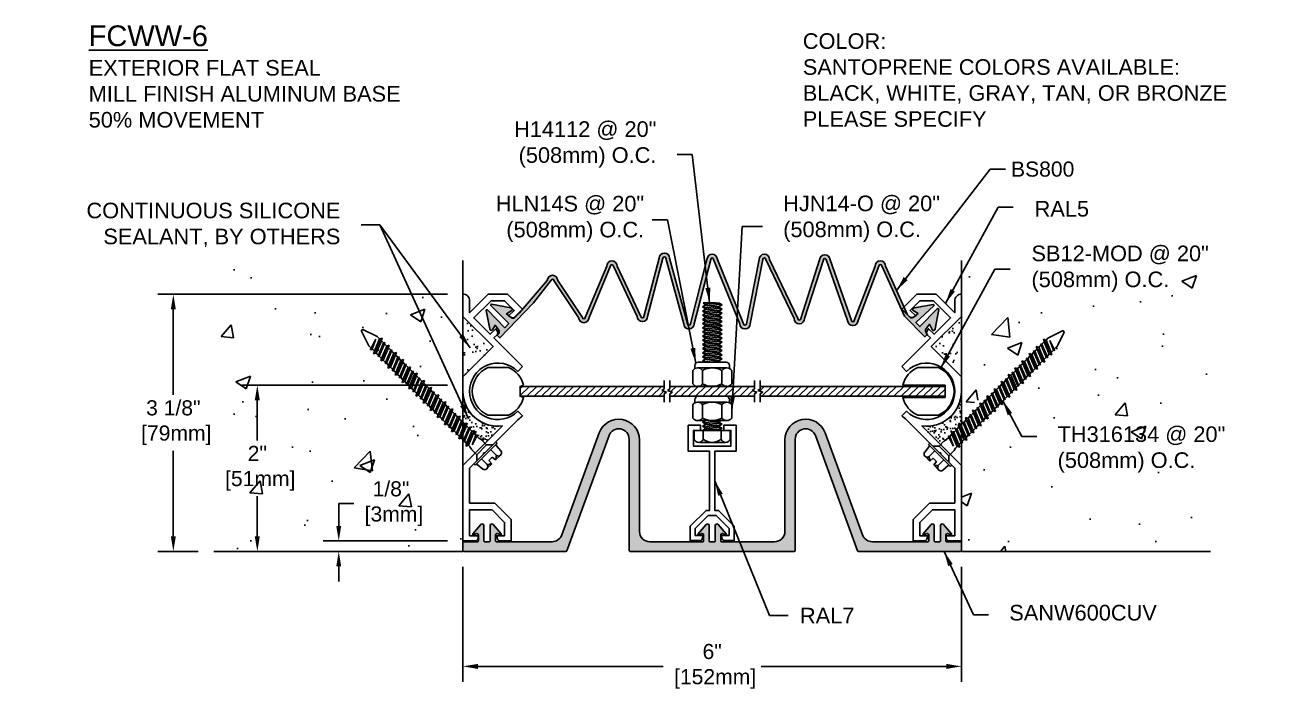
# Model space of a CAD drawing. Header units: inches. Extents: x -2 to 13.1, y 3.1 to 11.1.
import ezdxf

# ---------------------------------------------------------------- set-up
doc = ezdxf.new("R2010")
doc.units = ezdxf.units.IN
doc.header["$MEASUREMENT"] = 0
for name, color, linetype in [('Anchors', 4, 'Continuous'), ('Conditions', 1, 'Continuous'), ('Dimensions', 3, 'Continuous'), ('Fillers', 2, 'Continuous'), ('Metals', 7, 'Continuous'), ('Text', 2, 'Continuous')]:
    doc.layers.add(name, color=color, linetype=linetype)
doc.styles.add('Arial', font='arial.ttf')
doc.dimstyles.new('Arial', dxfattribs={"dimscale": 0.75, "dimtxt": 0.2425, "dimasz": 0.2425, "dimexe": 0.25, "dimexo": 0.25, "dimgap": 0.09, "dimtad": 0, "dimtih": 1, "dimtoh": 1, "dimdec": 4, "dimzin": 0, "dimdsep": 46, "dimlunit": 4, "dimtxsty": 'Arial', "dimcen": 0.09, "dimadec": 0, "dimazin": 0, "dimtfac": 1, "dimtdec": 4, "dimtofl": 0, "dimtmove": 0, "dimatfit": 3, "dimfxl": 0, "dimfrac": 2, "dimtolj": 1, "dimtzin": 0, "dimarcsym": 0})

# ---------------------------------------------------------------- blocks, each defined once
blk = doc.blocks.new('*D3')
at = {"layer": 'Defpoints', "color": 0}
for p in [(3.317, 6.782), (0.842, 4.782), (3.317, 4.782)]:
    blk.add_point(p, dxfattribs=at)
at = {"layer": 'Dimensions', "color": 0, "lineweight": -2}
for p, q in [((3.13, 6.782), (0.654, 6.782)), ((0.842, 6.6), (0.842, 6.118)), ((0.842, 4.964), (0.842, 5.446)), ((3.13, 4.782), (0.654, 4.782))]:
    blk.add_line(p, q, dxfattribs=at)
at = {"layer": 'Dimensions', "color": 0}
for points in [[(0.811, 6.6), (0.872, 6.6), (0.842, 6.782)], [(0.811, 4.964), (0.872, 4.964), (0.842, 4.782)]]:
    blk.add_solid(points, dxfattribs=at)
at = {"layer": 'Dimensions', "color": 0, "insert": (0.842, 5.782), "char_height": 0.1819, "attachment_point": 5, "style": 'Arial'}
blk.add_mtext('\\A1;2"\\P [51mm]', dxfattribs=at)
blk = doc.blocks.new('Th316134')
for p, q in [((-0.157, 1.75), (-0.157, 1.769)), ((-0.157, 1.769), (0.157, 1.769)), ((-0.135, 1.779), (-0.129, 1.85)), ((-0.097, 1.877), (-0.027, 1.877)), ((-0.065, 1.769), (-0.065, 1.85)), ((-0.023, 1.833), (-0.027, 1.877)), ((-0.023, 1.833), (0.023, 1.833)), ((0.023, 1.833), (0.027, 1.877)), ((0.027, 1.877), (0.097, 1.877)), ((0.064, 1.769), (0.064, 1.85)), ((0.135, 1.779), (0.129, 1.85)), ((0.157, 1.769), (0.157, 1.75)), ((-0.157, 1.75), (0.157, 1.75)), ((-0.115, 1.75), (-0.07, 1.705)), ((-0.07, 1.705), (-0.07, 1.638)), ((-0.07, 1.705), (0.07, 1.705)), ((0.115, 1.75), (0.07, 1.705)), ((0.07, 1.705), (0.07, 1.638)), ((-0.086, 1.516), (0.086, 1.566)), ((-0.086, 1.516), (-0.062, 1.529)), ((-0.086, 1.516), (-0.062, 1.503)), ((-0.074, 1.566), (0.032, 1.603)), ((-0.074, 1.566), (-0.062, 1.573)), ((-0.074, 1.566), (-0.062, 1.56)), ((-0.074, 1.465), (0.074, 1.516)), ((-0.069, 1.628), (-0.063, 1.602)), ((-0.062, 1.573), (0.032, 1.603)), ((0.032, 1.603), (-0.062, 1.56)), ((-0.062, 1.593), (-0.062, 1.573)), ((0.062, 1.579), (-0.062, 1.529)), ((-0.062, 1.56), (-0.062, 1.529)), ((0.062, 1.553), (-0.062, 1.503)), ((-0.062, 1.471), (0.062, 1.522)), ((0.062, 1.593), (0.062, 1.579)), ((0.086, 1.566), (0.062, 1.579)), ((0.086, 1.566), (0.062, 1.553)), ((0.062, 1.553), (0.062, 1.522)), ((0.074, 1.516), (0.062, 1.522)), ((0.074, 1.516), (0.062, 1.509)), ((0.069, 1.628), (0.063, 1.602)), ((-0.086, 1.414), (0.086, 1.465)), ((-0.086, 1.414), (-0.062, 1.427)), ((-0.086, 1.414), (-0.062, 1.401)), ((-0.074, 1.465), (-0.062, 1.471)), ((-0.074, 1.465), (-0.062, 1.459)), ((-0.074, 1.363), (0.074, 1.414)), ((0.062, 1.509), (-0.062, 1.459)), ((-0.062, 1.503), (-0.062, 1.471)), ((0.062, 1.478), (-0.062, 1.427)), ((-0.062, 1.459), (-0.062, 1.427)), ((0.062, 1.452), (-0.062, 1.401)), ((-0.062, 1.369), (0.062, 1.42)), ((0.062, 1.408), (-0.062, 1.357)), ((-0.062, 1.401), (-0.062, 1.369)), ((0.062, 1.509), (0.062, 1.478)), ((0.086, 1.465), (0.062, 1.478)), ((0.086, 1.465), (0.062, 1.452)), ((0.062, 1.452), (0.062, 1.42)), ((0.074, 1.414), (0.062, 1.42)), ((0.074, 1.414), (0.062, 1.408)), ((0.062, 1.408), (0.062, 1.376)), ((-0.086, 1.313), (0.086, 1.363)), ((-0.086, 1.313), (-0.062, 1.325)), ((-0.086, 1.313), (-0.062, 1.3)), ((-0.074, 1.363), (-0.062, 1.369)), ((-0.074, 1.363), (-0.062, 1.357)), ((-0.074, 1.262), (0.074, 1.313)), ((-0.074, 1.262), (-0.062, 1.268)), ((0.062, 1.376), (-0.062, 1.325)), ((-0.062, 1.357), (-0.062, 1.325)), ((0.062, 1.35), (-0.062, 1.3)), ((-0.062, 1.268), (0.062, 1.319)), ((0.062, 1.306), (-0.062, 1.256)), ((-0.062, 1.3), (-0.062, 1.268)), ((0.062, 1.275), (-0.062, 1.224)), ((0.086, 1.363), (0.062, 1.376)), ((0.086, 1.363), (0.062, 1.35)), ((0.062, 1.35), (0.062, 1.319)), ((0.074, 1.313), (0.062, 1.319)), ((0.074, 1.313), (0.062, 1.306)), ((0.062, 1.306), (0.062, 1.275)), ((0.086, 1.262), (0.062, 1.275)), ((-0.086, 1.211), (0.086, 1.262)), ((-0.086, 1.211), (-0.062, 1.224)), ((-0.086, 1.211), (-0.062, 1.198)), ((-0.086, 1.109), (0.086, 1.16)), ((-0.074, 1.262), (-0.062, 1.256)), ((-0.074, 1.16), (0.074, 1.211)), ((-0.074, 1.16), (-0.062, 1.166)), ((-0.074, 1.16), (-0.062, 1.154)), ((-0.062, 1.256), (-0.062, 1.224)), ((0.062, 1.249), (-0.062, 1.198)), ((-0.062, 1.166), (0.062, 1.217)), ((0.062, 1.205), (-0.062, 1.154)), ((-0.062, 1.198), (-0.062, 1.166)), ((0.062, 1.173), (-0.062, 1.122)), ((-0.062, 1.154), (-0.062, 1.122)), ((0.062, 1.147), (-0.062, 1.096)), ((0.086, 1.262), (0.062, 1.249)), ((0.062, 1.249), (0.062, 1.217)), ((0.074, 1.211), (0.062, 1.217)), ((0.074, 1.211), (0.062, 1.205)), ((0.062, 1.205), (0.062, 1.173)), ((0.086, 1.16), (0.062, 1.173)), ((0.086, 1.16), (0.062, 1.147)), ((0.062, 1.147), (0.062, 1.116)), ((-0.086, 1.109), (-0.062, 1.122)), ((-0.086, 1.109), (-0.062, 1.096)), ((-0.086, 1.008), (0.086, 1.059)), ((-0.086, 1.008), (-0.062, 1.021)), ((-0.074, 1.059), (0.074, 1.109)), ((-0.074, 1.059), (-0.062, 1.065)), ((-0.074, 1.059), (-0.062, 1.052)), ((-0.062, 1.065), (0.062, 1.116)), ((0.062, 1.103), (-0.062, 1.052)), ((-0.062, 1.096), (-0.062, 1.065)), ((0.062, 1.072), (-0.062, 1.021)), ((-0.062, 1.052), (-0.062, 1.021)), ((0.062, 1.046), (-0.062, 0.995)), ((-0.062, 0.963), (0.062, 1.014)), ((0.074, 1.109), (0.062, 1.116)), ((0.074, 1.109), (0.062, 1.103)), ((0.062, 1.103), (0.062, 1.072)), ((0.086, 1.059), (0.062, 1.072)), ((0.086, 1.059), (0.062, 1.046)), ((0.062, 1.046), (0.062, 1.014)), ((0.074, 1.008), (0.062, 1.014)), ((-0.086, 1.008), (-0.062, 0.995)), ((-0.086, 0.906), (0.086, 0.957)), ((-0.086, 0.906), (-0.062, 0.919)), ((-0.086, 0.906), (-0.062, 0.893)), ((-0.074, 0.957), (0.074, 1.008)), ((-0.074, 0.957), (-0.062, 0.963)), ((-0.074, 0.957), (-0.062, 0.951)), ((-0.074, 0.855), (0.074, 0.906)), ((0.062, 1.002), (-0.062, 0.951)), ((-0.062, 0.995), (-0.062, 0.963)), ((0.062, 0.97), (-0.062, 0.919)), ((-0.062, 0.951), (-0.062, 0.919)), ((0.062, 0.944), (-0.062, 0.893)), ((-0.062, 0.862), (0.062, 0.912)), ((0.062, 0.9), (-0.062, 0.849)), ((-0.062, 0.893), (-0.062, 0.862)), ((0.074, 1.008), (0.062, 1.002)), ((0.062, 1.002), (0.062, 0.97)), ((0.086, 0.957), (0.062, 0.97)), ((0.086, 0.957), (0.062, 0.944)), ((0.062, 0.944), (0.062, 0.912)), ((0.074, 0.906), (0.062, 0.912)), ((0.074, 0.906), (0.062, 0.9)), ((0.062, 0.9), (0.062, 0.868)), ((-0.086, 0.805), (0.086, 0.855)), ((-0.086, 0.805), (-0.062, 0.818)), ((-0.086, 0.805), (-0.062, 0.792)), ((-0.074, 0.855), (-0.062, 0.862)), ((-0.074, 0.855), (-0.062, 0.849)), ((-0.074, 0.754), (0.074, 0.805)), ((-0.074, 0.754), (-0.062, 0.76)), ((0.062, 0.868), (-0.062, 0.818)), ((-0.062, 0.849), (-0.062, 0.818)), ((0.062, 0.843), (-0.062, 0.792)), ((-0.062, 0.76), (0.062, 0.811)), ((0.062, 0.799), (-0.062, 0.748)), ((-0.062, 0.792), (-0.062, 0.76)), ((0.062, 0.767), (-0.062, 0.716)), ((0.086, 0.855), (0.062, 0.868)), ((0.086, 0.855), (0.062, 0.843)), ((0.062, 0.843), (0.062, 0.811)), ((0.074, 0.805), (0.062, 0.811)), ((0.074, 0.805), (0.062, 0.799)), ((0.062, 0.799), (0.062, 0.767)), ((0.086, 0.754), (0.062, 0.767)), ((-0.086, 0.703), (0.086, 0.754)), ((-0.086, 0.703), (-0.062, 0.716)), ((-0.086, 0.703), (-0.062, 0.69)), ((-0.086, 0.609), (0.086, 0.66)), ((-0.074, 0.754), (-0.062, 0.748)), ((-0.074, 0.66), (0.074, 0.711)), ((-0.074, 0.66), (-0.062, 0.666)), ((-0.074, 0.66), (-0.062, 0.654)), ((-0.062, 0.748), (-0.062, 0.716)), ((0.062, 0.741), (-0.062, 0.69)), ((-0.062, 0.666), (0.062, 0.717)), ((0.062, 0.705), (-0.062, 0.654)), ((-0.062, 0.698), (-0.062, 0.666)), ((0.062, 0.673), (-0.062, 0.622)), ((-0.062, 0.654), (-0.062, 0.622)), ((0.062, 0.647), (-0.062, 0.596)), ((0.086, 0.754), (0.062, 0.741)), ((0.062, 0.749), (0.062, 0.717)), ((0.074, 0.711), (0.062, 0.717)), ((0.074, 0.711), (0.062, 0.705)), ((0.062, 0.705), (0.062, 0.673)), ((0.086, 0.66), (0.062, 0.673)), ((0.086, 0.66), (0.062, 0.647)), ((0.062, 0.647), (0.062, 0.616)), ((-0.086, 0.609), (-0.062, 0.622)), ((-0.086, 0.609), (-0.062, 0.596)), ((-0.086, 0.508), (0.086, 0.559)), ((-0.086, 0.508), (-0.062, 0.521)), ((-0.086, 0.508), (-0.062, 0.495)), ((-0.074, 0.559), (0.074, 0.609)), ((-0.074, 0.559), (-0.062, 0.565)), ((-0.074, 0.559), (-0.062, 0.552)), ((-0.074, 0.457), (0.074, 0.508)), ((-0.062, 0.565), (0.062, 0.616)), ((0.062, 0.603), (-0.062, 0.552)), ((-0.062, 0.596), (-0.062, 0.565)), ((0.062, 0.572), (-0.062, 0.521)), ((-0.062, 0.552), (-0.062, 0.521)), ((0.062, 0.546), (-0.062, 0.495)), ((-0.062, 0.463), (0.062, 0.514)), ((0.074, 0.609), (0.062, 0.616)), ((0.074, 0.609), (0.062, 0.603)), ((0.062, 0.603), (0.062, 0.572)), ((0.086, 0.559), (0.062, 0.572)), ((0.086, 0.559), (0.062, 0.546)), ((0.062, 0.546), (0.062, 0.514)), ((0.074, 0.508), (0.062, 0.514)), ((0.074, 0.508), (0.062, 0.502)), ((-0.086, 0.406), (0.086, 0.457)), ((-0.086, 0.406), (-0.062, 0.419)), ((-0.086, 0.406), (-0.062, 0.393)), ((-0.074, 0.457), (-0.062, 0.463)), ((-0.074, 0.457), (-0.062, 0.451)), ((-0.074, 0.355), (0.074, 0.406)), ((0.062, 0.502), (-0.062, 0.451)), ((-0.062, 0.495), (-0.062, 0.463)), ((0.062, 0.47), (-0.062, 0.419)), ((-0.062, 0.451), (-0.062, 0.419)), ((0.062, 0.444), (-0.062, 0.393)), ((-0.062, 0.362), (0.062, 0.412)), ((0.062, 0.4), (-0.062, 0.349)), ((-0.062, 0.393), (-0.062, 0.362)), ((0.062, 0.502), (0.062, 0.47)), ((0.086, 0.457), (0.062, 0.47)), ((0.086, 0.457), (0.062, 0.444)), ((0.062, 0.444), (0.062, 0.412)), ((0.074, 0.406), (0.062, 0.412)), ((0.074, 0.406), (0.062, 0.4)), ((0.062, 0.4), (0.062, 0.368)), ((-0.086, 0.305), (0.086, 0.355)), ((-0.086, 0.305), (-0.062, 0.318)), ((-0.086, 0.305), (-0.062, 0.292)), ((-0.086, 0.203), (0.086, 0.254)), ((-0.074, 0.355), (-0.062, 0.362)), ((-0.074, 0.355), (-0.062, 0.349)), ((-0.074, 0.254), (0.074, 0.305)), ((-0.074, 0.254), (-0.062, 0.26)), ((-0.074, 0.254), (-0.062, 0.248)), ((0.062, 0.368), (-0.062, 0.318)), ((-0.062, 0.349), (-0.062, 0.318)), ((0.062, 0.343), (-0.062, 0.292)), ((-0.062, 0.26), (0.062, 0.311)), ((0.062, 0.299), (-0.062, 0.248)), ((-0.062, 0.292), (-0.062, 0.26)), ((0.062, 0.267), (-0.062, 0.216)), ((0.086, 0.355), (0.062, 0.368)), ((0.086, 0.355), (0.062, 0.343)), ((0.062, 0.343), (0.062, 0.311)), ((0.074, 0.305), (0.062, 0.311)), ((0.074, 0.305), (0.062, 0.299)), ((0.062, 0.299), (0.062, 0.267)), ((0.086, 0.254), (0.062, 0.267)), ((0.086, 0.254), (0.062, 0.241)), ((-0.086, 0.203), (-0.062, 0.216)), ((-0.086, 0.203), (-0.062, 0.19)), ((-0.062, 0.248), (-0.062, 0.216)), ((0.062, 0.241), (-0.062, 0.19)), ((-0.062, 0.19), (-0.062, 0.164)), ((-0.06, 0.149), (-0.01, 0.006)), ((-0.034, 0.166), (0.062, 0.209)), ((-0.034, 0.166), (0.074, 0.203)), ((0.062, 0.197), (-0.034, 0.166)), ((0.06, 0.149), (0.01, 0.006)), ((0.062, 0.241), (0.062, 0.209)), ((0.074, 0.203), (0.062, 0.209)), ((0.074, 0.203), (0.062, 0.197)), ((0.062, 0.197), (0.062, 0.164))]:
    blk.add_line(p, q)
for centre, radius, start, end in [((-0.146, 1.78), 0.0112, 270, 355), ((-0.097, 1.845), 0.0327, 9.285, 170.715), ((0, 1.788), 0.0896, 107.4215, 136.0407), ((0, 1.788), 0.0896, 43.9593, 72.5785), ((0.097, 1.845), 0.0327, 9.285, 170.715), ((0.146, 1.78), 0.0112, 185, 270), ((-0.023, 1.638), 0.0465, 180, 191.9357), ((-0.109, 1.593), 0.0465, 0, 11.9357), ((0.109, 1.593), 0.0465, 168.0643, 180), ((0.023, 1.638), 0.0465, 348.0643, 0), ((-0.016, 0.164), 0.0465, 180, 199.3058), ((0.016, 0.164), 0.0465, 340.6942, 0), ((0, 0.011), 0.0106, 204.1001, 335.8999)]:
    blk.add_arc(centre, radius, start, end)
blk = doc.blocks.new('*D19')
at = {"layer": 'Defpoints', "color": 0}
for p in [(3.317, 4.782), (9.317, 4.782), (3.317, 3.398)]:
    blk.add_point(p, dxfattribs=at)
at = {"layer": 'Dimensions', "color": 0, "lineweight": -2}
for p, q in [((3.317, 4.595), (3.317, 3.21)), ((9.317, 4.595), (9.317, 3.21)), ((3.499, 3.398), (5.728, 3.398)), ((9.135, 3.398), (6.906, 3.398))]:
    blk.add_line(p, q, dxfattribs=at)
at = {"layer": 'Dimensions', "color": 0}
for points in [[(3.499, 3.428), (3.499, 3.367), (3.317, 3.398)], [(9.135, 3.428), (9.135, 3.367), (9.317, 3.398)]]:
    blk.add_solid(points, dxfattribs=at)
at = {"layer": 'Dimensions', "color": 0, "insert": (6.317, 3.398), "char_height": 0.1819, "attachment_point": 5, "style": 'Arial'}
blk.add_mtext('\\A1;6"\\P [152mm]', dxfattribs=at)
blk = doc.blocks.new('*D20')
at = {"layer": 'Defpoints', "color": 0}
for p in [(3.318, 7.877), (-0.169, 4.782), (0.317, 4.782)]:
    blk.add_point(p, dxfattribs=at)
at = {"layer": 'Dimensions', "color": 0, "lineweight": -2}
for p, q in [((3.13, 7.877), (-0.357, 7.877)), ((-0.169, 7.695), (-0.169, 6.667)), ((-0.169, 4.964), (-0.169, 5.993)), ((0.13, 4.782), (-0.357, 4.782))]:
    blk.add_line(p, q, dxfattribs=at)
at = {"layer": 'Dimensions', "color": 0}
for points in [[(-0.199, 7.695), (-0.139, 7.695), (-0.169, 7.877)], [(-0.199, 4.964), (-0.139, 4.964), (-0.169, 4.782)]]:
    blk.add_solid(points, dxfattribs=at)
at = {"layer": 'Dimensions', "color": 0, "insert": (-0.169, 6.33), "char_height": 0.1819, "attachment_point": 5, "style": 'Arial'}
blk.add_mtext('\\A1;3 1/8"\\P [79mm]', dxfattribs=at)
blk = doc.blocks.new('*D21')
at = {"layer": 'Defpoints', "color": 0}
for p in [(3.317, 4.907), (1.822, 4.782), (3.317, 4.782)]:
    blk.add_point(p, dxfattribs=at)
at = {"layer": 'Dimensions', "color": 0, "lineweight": -2}
for p, q in [((1.822, 5.089), (1.822, 5.356)), ((1.822, 5.356), (2.004, 5.356)), ((3.13, 4.907), (1.634, 4.907)), ((3.13, 4.782), (1.634, 4.782)), ((1.822, 4.6), (1.822, 4.419))]:
    blk.add_line(p, q, dxfattribs=at)
at = {"layer": 'Dimensions', "color": 0}
for points in [[(1.792, 5.089), (1.852, 5.089), (1.822, 4.907)], [(1.792, 4.6), (1.852, 4.6), (1.822, 4.782)]]:
    blk.add_solid(points, dxfattribs=at)
at = {"layer": 'Dimensions', "color": 0, "insert": (2.451, 5.356), "char_height": 0.1819, "attachment_point": 5, "style": 'Arial'}
blk.add_mtext('\\A1;1/8"\\P [3mm]', dxfattribs=at)
blk = doc.blocks.new('NUTS&BOLT')
for p, q in [((6.531, 8.133), (6.565, 8.153)), ((6.54, 8.183), (6.769, 8.158)), ((6.54, 8.183), (6.698, 8.183)), ((6.54, 8.183), (6.565, 8.163)), ((6.565, 8.163), (6.735, 8.138)), ((6.565, 8.153), (6.565, 8.163)), ((6.565, 8.153), (6.735, 8.128)), ((6.698, 8.183), (6.735, 8.178)), ((6.769, 8.158), (6.735, 8.178)), ((6.769, 8.158), (6.735, 8.138)), ((6.531, 8.133), (6.769, 8.108)), ((6.531, 8.133), (6.565, 8.113)), ((6.531, 8.083), (6.565, 8.103)), ((6.531, 8.083), (6.769, 8.058)), ((6.531, 8.083), (6.565, 8.063)), ((6.531, 8.033), (6.565, 8.053)), ((6.531, 8.033), (6.769, 8.008)), ((6.531, 8.033), (6.565, 8.013)), ((6.531, 7.983), (6.565, 8.003)), ((6.565, 8.113), (6.735, 8.088)), ((6.565, 8.103), (6.565, 8.113)), ((6.565, 8.103), (6.735, 8.078)), ((6.565, 8.063), (6.735, 8.038)), ((6.565, 8.053), (6.565, 8.063)), ((6.565, 8.053), (6.735, 8.028)), ((6.565, 8.013), (6.735, 7.988)), ((6.565, 8.003), (6.565, 8.013)), ((6.565, 8.003), (6.735, 7.978)), ((6.735, 8.128), (6.735, 8.138)), ((6.769, 8.108), (6.735, 8.128)), ((6.769, 8.108), (6.735, 8.088)), ((6.735, 8.078), (6.735, 8.088)), ((6.769, 8.058), (6.735, 8.078)), ((6.769, 8.058), (6.735, 8.038)), ((6.735, 8.028), (6.735, 8.038)), ((6.769, 8.008), (6.735, 8.028)), ((6.769, 8.008), (6.735, 7.988)), ((6.531, 7.983), (6.769, 7.958)), ((6.531, 7.983), (6.565, 7.963)), ((6.531, 7.933), (6.565, 7.953)), ((6.531, 7.933), (6.769, 7.908)), ((6.531, 7.933), (6.565, 7.913)), ((6.531, 7.883), (6.565, 7.903)), ((6.531, 7.883), (6.769, 7.858)), ((6.531, 7.883), (6.565, 7.863)), ((6.531, 7.833), (6.565, 7.853)), ((6.565, 7.963), (6.735, 7.938)), ((6.565, 7.953), (6.565, 7.963)), ((6.565, 7.953), (6.735, 7.928)), ((6.565, 7.913), (6.735, 7.888)), ((6.565, 7.903), (6.565, 7.913)), ((6.565, 7.903), (6.735, 7.878)), ((6.565, 7.863), (6.735, 7.838)), ((6.565, 7.853), (6.565, 7.863)), ((6.565, 7.853), (6.735, 7.828)), ((6.735, 7.978), (6.735, 7.988)), ((6.769, 7.958), (6.735, 7.978)), ((6.769, 7.958), (6.735, 7.938)), ((6.735, 7.928), (6.735, 7.938)), ((6.769, 7.908), (6.735, 7.928)), ((6.769, 7.908), (6.735, 7.888)), ((6.735, 7.878), (6.735, 7.888)), ((6.769, 7.858), (6.735, 7.878)), ((6.769, 7.858), (6.735, 7.838)), ((6.531, 7.833), (6.769, 7.808)), ((6.531, 7.833), (6.565, 7.813)), ((6.531, 7.783), (6.565, 7.803)), ((6.531, 7.783), (6.769, 7.758)), ((6.531, 7.783), (6.565, 7.763)), ((6.531, 7.733), (6.565, 7.753)), ((6.531, 7.733), (6.769, 7.708)), ((6.531, 7.733), (6.565, 7.713)), ((6.531, 7.683), (6.565, 7.703)), ((6.565, 7.813), (6.735, 7.788)), ((6.565, 7.803), (6.565, 7.813)), ((6.565, 7.803), (6.735, 7.778)), ((6.565, 7.763), (6.735, 7.738)), ((6.565, 7.753), (6.565, 7.763)), ((6.565, 7.753), (6.735, 7.728)), ((6.565, 7.713), (6.735, 7.688)), ((6.565, 7.703), (6.565, 7.713)), ((6.565, 7.703), (6.735, 7.678)), ((6.735, 7.828), (6.735, 7.838)), ((6.769, 7.808), (6.735, 7.828)), ((6.769, 7.808), (6.735, 7.788)), ((6.735, 7.778), (6.735, 7.788)), ((6.769, 7.758), (6.735, 7.778)), ((6.769, 7.758), (6.735, 7.738)), ((6.735, 7.728), (6.735, 7.738)), ((6.769, 7.708), (6.735, 7.728)), ((6.769, 7.708), (6.735, 7.688)), ((6.531, 7.683), (6.769, 7.658)), ((6.531, 7.683), (6.565, 7.663)), ((6.531, 7.633), (6.565, 7.653)), ((6.531, 7.633), (6.769, 7.608)), ((6.531, 7.633), (6.565, 7.613)), ((6.531, 7.583), (6.565, 7.603)), ((6.531, 7.583), (6.769, 7.558)), ((6.531, 7.583), (6.565, 7.563)), ((6.531, 7.533), (6.565, 7.553)), ((6.565, 7.663), (6.735, 7.638)), ((6.565, 7.653), (6.565, 7.663)), ((6.565, 7.653), (6.735, 7.628)), ((6.565, 7.613), (6.735, 7.588)), ((6.565, 7.603), (6.565, 7.613)), ((6.565, 7.603), (6.735, 7.578)), ((6.565, 7.563), (6.735, 7.538)), ((6.565, 7.553), (6.565, 7.563)), ((6.565, 7.553), (6.735, 7.528)), ((6.735, 7.678), (6.735, 7.688)), ((6.769, 7.658), (6.735, 7.678)), ((6.769, 7.658), (6.735, 7.638)), ((6.735, 7.628), (6.735, 7.638)), ((6.769, 7.608), (6.735, 7.628)), ((6.769, 7.608), (6.735, 7.588)), ((6.735, 7.578), (6.735, 7.588)), ((6.769, 7.558), (6.735, 7.578)), ((6.769, 7.558), (6.735, 7.538)), ((6.44, 7.391), (6.44, 7.428)), ((6.474, 7.4), (6.826, 7.4)), ((6.482, 7.47), (6.817, 7.47)), ((6.531, 7.533), (6.769, 7.508)), ((6.531, 7.533), (6.565, 7.513)), ((6.531, 7.483), (6.565, 7.503)), ((6.531, 7.483), (6.553, 7.47)), ((6.531, 7.483), (6.654, 7.47)), ((6.565, 7.513), (6.735, 7.488)), ((6.565, 7.503), (6.565, 7.513)), ((6.565, 7.503), (6.735, 7.478)), ((6.735, 7.528), (6.735, 7.538)), ((6.769, 7.508), (6.735, 7.528)), ((6.769, 7.508), (6.735, 7.488)), ((6.735, 7.478), (6.735, 7.488)), ((6.748, 7.47), (6.735, 7.478)), ((6.859, 7.391), (6.859, 7.428)), ((6.415, 7.208), (6.415, 7.37)), ((6.532, 7.208), (6.532, 7.37)), ((6.767, 7.208), (6.767, 7.37)), ((6.884, 7.208), (6.884, 7.37)), ((6.474, 7.178), (6.826, 7.178)), ((6.415, 6.796), (6.415, 6.958)), ((6.44, 6.979), (6.44, 7.016)), ((6.474, 6.988), (6.826, 6.988)), ((6.482, 7.058), (6.817, 7.058)), ((6.532, 6.796), (6.532, 6.958)), ((6.767, 6.796), (6.767, 6.958)), ((6.859, 6.979), (6.859, 7.016)), ((6.884, 6.796), (6.884, 6.958)), ((6.432, 6.648), (6.867, 6.648)), ((6.432, 6.544), (6.432, 6.648)), ((6.474, 6.766), (6.826, 6.766)), ((6.531, 6.748), (6.562, 6.766)), ((6.531, 6.748), (6.769, 6.723)), ((6.531, 6.748), (6.565, 6.728)), ((6.531, 6.698), (6.565, 6.717)), ((6.531, 6.698), (6.769, 6.673)), ((6.531, 6.698), (6.565, 6.678)), ((6.531, 6.648), (6.565, 6.667)), ((6.541, 6.648), (6.541, 6.544)), ((6.565, 6.728), (6.735, 6.703)), ((6.565, 6.717), (6.565, 6.728)), ((6.565, 6.717), (6.735, 6.692)), ((6.565, 6.678), (6.735, 6.653)), ((6.565, 6.667), (6.565, 6.678)), ((6.565, 6.667), (6.695, 6.648)), ((6.574, 6.766), (6.735, 6.742)), ((6.647, 6.766), (6.735, 6.753)), ((6.757, 6.766), (6.735, 6.753)), ((6.735, 6.742), (6.735, 6.753)), ((6.769, 6.723), (6.735, 6.742)), ((6.769, 6.723), (6.735, 6.703)), ((6.769, 6.723), (6.735, 6.703)), ((6.735, 6.692), (6.735, 6.703)), ((6.769, 6.673), (6.735, 6.692)), ((6.769, 6.673), (6.735, 6.653)), ((6.743, 6.648), (6.735, 6.653)), ((6.758, 6.648), (6.758, 6.544)), ((6.867, 6.544), (6.867, 6.648)), ((6.495, 6.504), (6.805, 6.504))]:
    blk.add_line(p, q)
for centre, radius, start, end in [((6.474, 7.327), 0.0723, 35.7751, 144.2249), ((6.482, 7.428), 0.0418, 90, 180), ((6.65, 7.156), 0.244, 61.2813, 118.7187), ((6.826, 7.327), 0.0723, 35.7751, 144.2249), ((6.817, 7.428), 0.0418, 0, 90), ((6.474, 7.25), 0.0723, 215.7751, 324.2249), ((6.65, 7.422), 0.244, 241.2813, 298.7187), ((6.826, 7.25), 0.0723, 215.7751, 324.2249), ((6.474, 6.915), 0.0723, 35.7751, 144.2249), ((6.482, 7.016), 0.0418, 90, 180), ((6.65, 6.744), 0.244, 61.2813, 118.7187), ((6.826, 6.915), 0.0723, 35.7751, 144.2249), ((6.817, 7.016), 0.0418, 0, 90), ((6.474, 6.838), 0.0723, 215.7751, 324.2249), ((6.65, 7.01), 0.244, 241.2813, 298.7187), ((6.826, 6.838), 0.0723, 215.7751, 324.2249), ((6.487, 6.561), 0.057, 197.3212, 342.6788), ((6.65, 6.672), 0.168, 229.6113, 310.3887), ((6.813, 6.561), 0.057, 197.3212, 342.6788)]:
    blk.add_arc(centre, radius, start, end)
blk = doc.blocks.new('RAL5')
blk.add_lwpolyline([(0.717, 2.098), (0.372, 2.443), (0.411, 2.481, 0.339454), (0.416, 2.519), (0.396, 2.554), (0.329, 2.487), (0.131, 2.684), (0.338, 2.89), (0.502, 2.89), (0.617, 2.775), (0.55, 2.708), (0.585, 2.688, 0.339454), (0.622, 2.693), (0.718, 2.788), (0.535, 2.97), (0.304, 2.97), (0.08, 2.746), (0.08, 2.891, 0.414214), (0.001, 2.97), (0, 2.97), (0, 2.702), (0.363, 2.339), (0, 1.975), (0, 1.798, 0.450829), (0.475, 1.385), (0, 0.91), (0, 0), (0.148, 0, 0.339454), (0.178, 0.023), (0.188, 0.062), (0.08, 0.062), (0.08, 0.375), (0.35, 0.375), (0.501, 0.224), (0.501, 0.062), (0.406, 0.062), (0.416, 0.023, 0.339454), (0.446, 0), (0.581, 0), (0.581, 0.257), (0.383, 0.455), (0.08, 0.455), (0.08, 0.877), (0.249, 1.045), (0.249, 1.059), (0.263, 1.059), (0.66, 1.457, 0.044547), (0.717, 1.505), (0.661, 1.561, -2.420133), (0.661, 2.041), (0.717, 2.098)], format="xyb")
blk = doc.blocks.new('ral7')
blk.add_lwpolyline([(1.881, -0.628), (1.881, -0.801), (1.765, -0.801, -0.339454), (1.735, -0.778), (1.724, -0.739), (1.819, -0.739), (1.819, -0.654), (1.664, -0.499), (1.566, -0.499), (1.411, -0.654), (1.411, -0.739), (1.506, -0.739), (1.496, -0.778, -0.339454), (1.466, -0.801), (1.349, -0.801), (1.349, -0.628), (1.541, -0.437), (1.584, -0.437), (1.584, 0.274), (1.328, 0.274), (1.328, 0.588), (1.475, 0.588), (1.475, 0.526), (1.39, 0.526), (1.39, 0.336), (1.84, 0.336), (1.84, 0.526), (1.755, 0.526), (1.755, 0.588), (1.902, 0.588), (1.902, 0.274), (1.646, 0.274), (1.646, -0.437), (1.69, -0.437)], format="xyb", close=True)
blk = doc.blocks.new('SB12')
h = blk.add_hatch()
h.set_pattern_fill('ANSI31', color=256, scale=0.5, style=0)
h.paths.add_polyline_path([(4.005, 6.768), (4.005, 6.648), (5.739, 6.648), (5.739, 6.678), (5.768, 6.697), (5.71, 6.719), (5.739, 6.738), (5.739, 6.768)])
h.paths.add_polyline_path([(5.809, 6.768), (5.809, 6.738), (5.78, 6.719), (5.838, 6.697), (5.809, 6.678), (5.809, 6.648), (6.826, 6.648), (6.826, 6.678), (6.855, 6.697), (6.797, 6.719), (6.826, 6.738), (6.826, 6.768)])
h.paths.add_polyline_path([(6.896, 6.768), (6.896, 6.738), (6.867, 6.719), (6.925, 6.697), (6.896, 6.678), (6.896, 6.648), (9.121, 6.648), (9.121, 6.768)])
for p, q in [((5.739, 6.838), (5.739, 6.738)), ((5.809, 6.838), (5.809, 6.738)), ((6.826, 6.838), (6.826, 6.738)), ((6.896, 6.838), (6.896, 6.738)), ((5.739, 6.738), (5.71, 6.719)), ((5.768, 6.697), (5.71, 6.719)), ((5.739, 6.678), (5.768, 6.697)), ((5.739, 6.678), (5.739, 6.578)), ((5.809, 6.738), (5.78, 6.719)), ((5.838, 6.697), (5.78, 6.719)), ((5.809, 6.678), (5.838, 6.697)), ((5.809, 6.678), (5.809, 6.578)), ((6.826, 6.738), (6.797, 6.719)), ((6.855, 6.697), (6.797, 6.719)), ((6.826, 6.678), (6.855, 6.697)), ((6.826, 6.678), (6.826, 6.578)), ((6.896, 6.738), (6.867, 6.719)), ((6.925, 6.697), (6.867, 6.719)), ((6.896, 6.678), (6.925, 6.697)), ((6.896, 6.678), (6.896, 6.578))]:
    blk.add_line(p, q)
for points in [[(4.046, 6.782, 0.233897), (3.867, 6.994), (3.617, 6.994, 0.654654), (3.617, 6.422), (3.867, 6.422, 0.233897), (4.046, 6.634), (4.005, 6.648), (4.005, 6.768)], [(9.121, 6.782), (8.613, 6.782, -0.233897), (8.791, 6.994), (9.041, 6.994, -0.654654), (9.041, 6.422), (8.791, 6.422, -0.233897), (8.613, 6.634), (9.121, 6.634)]]:
    blk.add_lwpolyline(points, format="xyb", close=True)
for points in [[(4.005, 6.768), (5.739, 6.768)], [(5.739, 6.648), (4.005, 6.648)], [(5.809, 6.768), (6.826, 6.768)], [(6.826, 6.648), (5.809, 6.648)], [(6.896, 6.768), (9.121, 6.768)], [(9.121, 6.648), (6.896, 6.648)]]:
    blk.add_lwpolyline(points)
blk = doc.blocks.new('SANW600C')
blk.add_hatch(color=256).paths.add_polyline_path([(0.624, -0.007, 0.314666), (0.615, 0), (-0.615, 0, 0.414214), (-0.625, -0.01), (-0.625, -0.105, 0.414214), (-0.615, -0.115), (-0.448, -0.115, -0.414214), (-0.438, -0.125), (-0.438, -0.195, -0.592871), (-0.468, -0.212), (-0.492, -0.197, 0.867668), (-0.505, -0.212), (-0.408, -0.323, 0.692829), (-0.373, -0.31), (-0.373, -0.125, -0.414214), (-0.363, -0.115), (-0.308, -0.115, -0.414214), (-0.298, -0.125), (-0.298, -0.31, 0.692829), (-0.262, -0.323), (-0.165, -0.212, 0.867668), (-0.178, -0.197), (-0.202, -0.212, -0.592871), (-0.233, -0.195), (-0.233, -0.125, -0.414214), (-0.223, -0.115), (0.447, -0.115, -0.314666), (0.565, -0.197), (1.015, -1.426, 0.83812), (1.5, -1.34), (1.5, -0.24, -0.414214), (1.625, -0.115), (2.263, -0.115, -0.414214), (2.272, -0.125), (2.272, -0.195, -0.592871), (2.242, -0.212), (2.218, -0.197, 0.867668), (2.205, -0.212), (2.302, -0.323, 0.692829), (2.337, -0.31), (2.337, -0.125, -0.414214), (2.348, -0.115), (2.402, -0.115, -0.414214), (2.412, -0.125), (2.412, -0.31, 0.692829), (2.448, -0.323), (2.545, -0.212, 0.867668), (2.532, -0.197), (2.508, -0.212, -0.592871), (2.478, -0.195), (2.478, -0.125, -0.414214), (2.487, -0.115), (3.125, -0.115, -0.414214), (3.25, -0.24), (3.25, -1.34, 0.83812), (3.735, -1.426), (4.185, -0.197, -0.314666), (4.303, -0.115), (4.973, -0.115, -0.414214), (4.982, -0.125), (4.982, -0.195, -0.592871), (4.952, -0.212), (4.928, -0.197, 0.867668), (4.915, -0.212), (5.012, -0.323, 0.692829), (5.047, -0.31), (5.047, -0.125, -0.414214), (5.057, -0.115), (5.112, -0.115, -0.414214), (5.122, -0.125), (5.122, -0.31, 0.692829), (5.158, -0.323), (5.255, -0.212, 0.867668), (5.242, -0.197), (5.218, -0.212, -0.592871), (5.188, -0.195), (5.188, -0.125, -0.414214), (5.197, -0.115), (5.365, -0.115, 0.414214), (5.375, -0.105), (5.375, -0.01, 0.414214), (5.365, 0), (4.135, 0, 0.314666), (4.126, -0.007), (3.617, -1.393, -0.83812), (3.375, -1.35), (3.375, -0.01, 0.414214), (3.365, 0), (1.385, 0, 0.414214), (1.375, -0.01), (1.375, -1.35, -0.83812), (1.133, -1.393)])
blk.add_lwpolyline([(2.272, -0.125, 0.414214), (2.263, -0.115), (1.625, -0.115, 0.414214), (1.5, -0.24), (1.5, -1.34, -0.83812), (1.015, -1.426), (0.565, -0.197, 0.314666), (0.447, -0.115), (-0.223, -0.115, 0.414214), (-0.233, -0.125), (-0.233, -0.195, 0.592871), (-0.202, -0.212), (-0.178, -0.197, -0.867668), (-0.165, -0.212), (-0.262, -0.323, -0.692829), (-0.298, -0.31), (-0.298, -0.125, 0.414214), (-0.308, -0.115), (-0.363, -0.115, 0.414214), (-0.373, -0.125), (-0.373, -0.31, -0.692829), (-0.408, -0.323), (-0.505, -0.212, -0.867668), (-0.492, -0.197), (-0.468, -0.212, 0.592871), (-0.438, -0.195), (-0.438, -0.125, 0.414214), (-0.448, -0.115), (-0.615, -0.115, -0.414214), (-0.625, -0.105), (-0.625, -0.01, -0.414214), (-0.615, 0), (0.615, 0, -0.314666), (0.624, -0.007), (1.133, -1.393, 0.83812), (1.375, -1.35), (1.375, -0.01, -0.414214), (1.385, 0), (3.365, 0, -0.414214), (3.375, -0.01), (3.375, -1.35, 0.83812), (3.617, -1.393), (4.126, -0.007, -0.314666), (4.135, 0), (5.365, 0, -0.414214), (5.375, -0.01), (5.375, -0.105, -0.414214), (5.365, -0.115), (5.197, -0.115, 0.414214), (5.188, -0.125), (5.188, -0.195, 0.592871), (5.218, -0.212), (5.242, -0.197, -0.867668), (5.255, -0.212), (5.158, -0.323, -0.692829), (5.122, -0.31), (5.122, -0.125, 0.414214), (5.112, -0.115), (5.057, -0.115, 0.414214), (5.047, -0.125), (5.047, -0.31, -0.692829), (5.012, -0.323), (4.915, -0.212, -0.867668), (4.928, -0.197), (4.952, -0.212, 0.592871), (4.982, -0.195), (4.982, -0.125, 0.414214), (4.973, -0.115), (4.303, -0.115, 0.314666), (4.185, -0.197), (3.735, -1.426, -0.83812), (3.25, -1.34), (3.25, -0.24, 0.414214), (3.125, -0.115), (2.487, -0.115, 0.414214), (2.478, -0.125), (2.478, -0.195, 0.592871), (2.508, -0.212), (2.532, -0.197, -0.867668), (2.545, -0.212), (2.448, -0.323, -0.692829), (2.412, -0.31), (2.412, -0.125, 0.414214), (2.402, -0.115), (2.348, -0.115, 0.414214), (2.337, -0.125), (2.337, -0.31, -0.692829), (2.302, -0.323), (2.205, -0.212, -0.867668), (2.218, -0.197), (2.242, -0.212, 0.592871), (2.272, -0.195)], format="xyb", close=True)
blk = doc.blocks.new('bs800')
at = {"layer": 'Text'}
blk.add_hatch(color=256, dxfattribs=at).paths.add_polyline_path([(5.872, 6.442, 1), (5.997, 6.442), (6.197, 7.218, -1), (6.232, 7.218), (6.547, 6.444, 1), (6.672, 6.444), (6.825, 7.218, -1), (6.86, 7.218), (7.201, 6.505, 1), (7.326, 6.505), (7.553, 7.212, -0.91191), (7.587, 7.215), (7.845, 6.483, 1), (7.97, 6.483), (8.221, 7.137, -0.91191), (8.256, 7.14), (8.529, 6.534), (8.776, 6.286), (8.808, 6.317), (8.795, 6.331, -0.379282), (8.786, 6.378), (8.831, 6.438), (8.865, 6.368, 0.684825), (8.899, 6.383), (8.941, 6.616, 0.67662), (8.924, 6.624), (8.716, 6.409), (8.667, 6.459), (8.882, 6.659, 0.637589), (8.876, 6.676), (8.648, 6.635, 0.699658), (8.632, 6.601), (8.693, 6.567), (8.636, 6.524, -0.360218), (8.587, 6.529), (8.564, 6.55), (8.301, 7.137, 1), (8.176, 7.137), (7.925, 6.483, -1), (7.89, 6.483), (7.633, 7.212, 1), (7.508, 7.212), (7.281, 6.505, -1), (7.246, 6.505), (6.905, 7.218, 1), (6.78, 7.218), (6.627, 6.444, -1), (6.592, 6.444), (6.277, 7.218, 1), (6.152, 7.218), (5.952, 6.442, -1), (5.917, 6.442), (5.702, 7.231, 1), (5.577, 7.231), (5.392, 6.531, -1), (5.357, 6.531), (5.07, 7.138, 1), (4.945, 7.138), (4.687, 6.518, -1), (4.652, 6.518), (4.355, 6.964, 1), (4.23, 6.964), (3.892, 6.571), (3.84, 6.519, -0.414214), (3.796, 6.519), (3.739, 6.562), (3.804, 6.601, 0.699658), (3.789, 6.635), (3.557, 6.678, 0.637589), (3.551, 6.661), (3.766, 6.446), (3.717, 6.396), (3.509, 6.61, 0.67662), (3.492, 6.603), (3.537, 6.384, 0.684825), (3.571, 6.369), (3.602, 6.425), (3.647, 6.365, -0.379282), (3.638, 6.318), (3.625, 6.304), (3.657, 6.272), (4.064, 6.694), (4.276, 6.967, -0.91191), (4.31, 6.964), (4.607, 6.518, 1), (4.732, 6.518), (4.99, 7.141, -0.91191), (5.025, 7.138), (5.312, 6.531, 1), (5.437, 6.531), (5.622, 7.231, -1), (5.657, 7.231)])
at = {"layer": 'Fillers'}
blk.add_lwpolyline([(5.952, 6.442, -1), (5.917, 6.442), (5.702, 7.231, 1), (5.577, 7.231), (5.392, 6.531, -1), (5.357, 6.531), (5.07, 7.138, 1), (4.945, 7.138), (4.687, 6.518, -1), (4.652, 6.518), (4.355, 6.964, 1), (4.23, 6.964), (3.892, 6.571), (3.84, 6.519, -0.414214), (3.796, 6.519), (3.739, 6.562), (3.804, 6.601, 0.699658), (3.789, 6.635), (3.557, 6.678, 0.637589), (3.551, 6.661), (3.766, 6.446), (3.717, 6.396), (3.509, 6.61, 0.67662), (3.492, 6.603), (3.537, 6.384, 0.684825), (3.571, 6.369), (3.602, 6.425), (3.647, 6.365, -0.379282), (3.638, 6.318), (3.625, 6.304), (3.657, 6.272), (4.064, 6.694), (4.276, 6.967, -0.91191), (4.31, 6.964), (4.607, 6.518, 1), (4.732, 6.518), (4.99, 7.141, -0.91191), (5.025, 7.138), (5.312, 6.531, 1), (5.437, 6.531), (5.622, 7.231, -1), (5.657, 7.231), (5.872, 6.442, 1), (5.997, 6.442), (6.197, 7.218, -1), (6.232, 7.218), (6.547, 6.444, 1), (6.672, 6.444), (6.825, 7.218, -1), (6.86, 7.218), (7.201, 6.505, 1), (7.326, 6.505), (7.553, 7.212, -0.91191), (7.587, 7.215), (7.845, 6.483, 1), (7.97, 6.483), (8.221, 7.137, -0.91191), (8.256, 7.14), (8.529, 6.534), (8.776, 6.286), (8.808, 6.317), (8.795, 6.331, -0.379282), (8.786, 6.378), (8.831, 6.438), (8.865, 6.368, 0.684825), (8.899, 6.383), (8.941, 6.616, 0.67662), (8.924, 6.624), (8.716, 6.409), (8.667, 6.459), (8.882, 6.659, 0.637589), (8.876, 6.676), (8.648, 6.635, 0.699658), (8.632, 6.601), (8.693, 6.567), (8.636, 6.524, -0.360218), (8.587, 6.529), (8.564, 6.55), (8.301, 7.137, 1), (8.176, 7.137), (7.925, 6.483, -1), (7.89, 6.483), (7.633, 7.212, 1), (7.508, 7.212), (7.281, 6.505, -1), (7.246, 6.505), (6.905, 7.218, 1), (6.78, 7.218), (6.627, 6.444, -1), (6.592, 6.444), (6.277, 7.218, 1), (6.152, 7.218)], format="xyb", close=True, dxfattribs=at)

msp = doc.modelspace()

# ---------------------------------------------------------------- hatches: boundary and pattern name
at = {"layer": 'Conditions'}
h = msp.add_hatch(dxfattribs=at)
h.set_pattern_fill('AR-CONC', color=256, scale=0.25, style=0)
h.paths.add_polyline_path([(2.15354, 7.44169, -0.77412328), (2.17084, 7.45899), (2.33194, 7.38148, -0.08443704), (2.34715, 7.37069), (2.36903, 7.34881), (2.40026, 7.35818), (2.39089, 7.32695), (2.4177, 7.30014), (2.43259, 7.30461), (2.42812, 7.28971), (2.45493, 7.26291), (2.48616, 7.27228), (2.47679, 7.24104), (2.5036, 7.21424), (2.51849, 7.2187), (2.51403, 7.20381), (2.54083, 7.177), (2.57207, 7.18637), (2.5627, 7.15514), (2.5895, 7.12833), (2.6044, 7.1328), (2.59993, 7.11791), (2.62674, 7.0911), (2.65797, 7.10047), (2.6486, 7.06924), (2.67541, 7.04243), (2.6903, 7.0469), (2.68583, 7.032), (2.71264, 7.0052), (2.74387, 7.01456), (2.73451, 6.98333), (2.76131, 6.95653), (2.77621, 6.96099), (2.77174, 6.9461), (2.79194, 6.9259), (2.82317, 6.93527), (2.8138, 6.90404), (2.84061, 6.87723), (2.8555, 6.8817), (2.85103, 6.8668), (2.87784, 6.84), (2.90907, 6.84937), (2.8997, 6.81813), (2.92651, 6.79133), (2.9414, 6.79579), (2.93694, 6.7809), (2.96374, 6.75409), (2.99498, 6.76346), (2.98561, 6.73223), (3.01242, 6.70542), (3.02731, 6.70989), (3.02284, 6.695), (3.04965, 6.66819), (3.08088, 6.67756), (3.07151, 6.64633), (3.09832, 6.61952), (3.11321, 6.62399), (3.10875, 6.60909), (3.13555, 6.58229), (3.16678, 6.59165), (3.15742, 6.56042), (3.18422, 6.53362), (3.19912, 6.53808), (3.19465, 6.52319), (3.22146, 6.49638), (3.25269, 6.50575), (3.24332, 6.47452), (3.27013, 6.44771), (3.28502, 6.45218), (3.28055, 6.43729), (3.30736, 6.41048), (3.3171, 6.4134), (3.3171, 8.28226), (0.3171, 8.28226), (0.3171, 4.78226), (3.3171, 4.78226), (3.3171, 6.19013), (3.3041, 6.20312), (3.28921, 6.19866), (3.29368, 6.21355), (3.26687, 6.24036), (3.23564, 6.23099), (3.24501, 6.26222), (3.2182, 6.28903), (3.20331, 6.28456), (3.20777, 6.29945), (3.18097, 6.32626), (3.14973, 6.31689), (3.1591, 6.34813), (3.1323, 6.37493), (3.1174, 6.37047), (3.12187, 6.38536), (3.09506, 6.41217), (3.06383, 6.4028), (3.0732, 6.43403), (3.04639, 6.46084), (3.0315, 6.45637), (3.03597, 6.47126), (3.00916, 6.49807), (2.97793, 6.4887), (2.98729, 6.51993), (2.96049, 6.54674), (2.9456, 6.54227), (2.95006, 6.55717), (2.92326, 6.58397), (2.89202, 6.57461), (2.90139, 6.60584), (2.87458, 6.63264), (2.85969, 6.62818), (2.86416, 6.64307), (2.83735, 6.66988), (2.80612, 6.66051), (2.81549, 6.69174), (2.78868, 6.71855), (2.77379, 6.71408), (2.77825, 6.72897), (2.75145, 6.75578), (2.72022, 6.74641), (2.72958, 6.77764), (2.70939, 6.79784), (2.69449, 6.79338), (2.69896, 6.80827), (2.67215, 6.83508), (2.64092, 6.82571), (2.65029, 6.85694), (2.62348, 6.88375), (2.60859, 6.87928), (2.61306, 6.89417), (2.58625, 6.92098), (2.55502, 6.91161), (2.56438, 6.94284), (2.53758, 6.96965), (2.52268, 6.96518), (2.52715, 6.98008), (2.50034, 7.00688), (2.46911, 6.99752), (2.47848, 7.02875), (2.45167, 7.05555), (2.43678, 7.05109), (2.44125, 7.06598), (2.41444, 7.09279), (2.38321, 7.08342), (2.39258, 7.11465), (2.36577, 7.14146), (2.35088, 7.13699), (2.35534, 7.15188), (2.32854, 7.17869), (2.29731, 7.16932), (2.30667, 7.20056), (2.27987, 7.22736), (2.26497, 7.22289), (2.26944, 7.23779), (2.24185, 7.26538, -0.08443704), (2.23106, 7.2806)])
h.paths.add_polyline_path([(0.08487, 6.20088), (1.38471, 6.20088), (1.38471, 5.36365), (0.08487, 5.36365)], flags=9)
h.paths.add_polyline_path([(1.95711, 6.11307), (3.06854, 6.11307), (3.06854, 5.2727), (1.95711, 5.2727)], flags=24)
h.paths.add_polyline_path([(-1.95353, 8.47096), (2.21035, 8.47096), (2.21035, 7.62097), (-1.95353, 7.62097)], flags=9)
h = msp.add_hatch(dxfattribs=at)
h.set_pattern_fill('AR-CONC', color=256, scale=0.25, style=0)
h.paths.add_polyline_path([(12.3171, 8.28226), (9.3171, 8.28226), (9.3171, 6.4134), (9.32685, 6.41048), (9.35365, 6.43729), (9.34919, 6.45218), (9.36408, 6.44771), (9.39089, 6.47452), (9.38152, 6.50575), (9.41275, 6.49638), (9.43956, 6.52319), (9.43509, 6.53808), (9.44998, 6.53362), (9.47679, 6.56042), (9.46742, 6.59165), (9.49865, 6.58229), (9.52546, 6.60909), (9.52099, 6.62399), (9.53589, 6.61952), (9.56269, 6.64633), (9.55333, 6.67756), (9.58456, 6.66819), (9.61137, 6.695), (9.6069, 6.70989), (9.62179, 6.70542), (9.6486, 6.73223), (9.63923, 6.76346), (9.67046, 6.75409), (9.69727, 6.7809), (9.6928, 6.79579), (9.7077, 6.79133), (9.7345, 6.81813), (9.72513, 6.84937), (9.75637, 6.84), (9.78317, 6.8668), (9.77871, 6.8817), (9.7936, 6.87723), (9.82041, 6.90404), (9.81104, 6.93527), (9.84227, 6.9259), (9.86247, 6.9461), (9.858, 6.96099), (9.87289, 6.95653), (9.8997, 6.98333), (9.89033, 7.01456), (9.92157, 7.0052), (9.94837, 7.032), (9.94391, 7.0469), (9.9588, 7.04243), (9.98561, 7.06924), (9.97624, 7.10047), (10.00747, 7.0911), (10.03428, 7.11791), (10.02981, 7.1328), (10.0447, 7.12833), (10.07151, 7.15514), (10.06214, 7.18637), (10.09337, 7.177), (10.12018, 7.20381), (10.11571, 7.2187), (10.13061, 7.21424), (10.15741, 7.24104), (10.14805, 7.27228), (10.17928, 7.26291), (10.20608, 7.28971), (10.20162, 7.30461), (10.21651, 7.30014), (10.24332, 7.32695), (10.23395, 7.35818), (10.26518, 7.34881), (10.28705, 7.37069, -0.08443704), (10.30227, 7.38148), (10.46337, 7.45899, -0.77412328), (10.48066, 7.44169), (10.40315, 7.2806, -0.08443704), (10.39236, 7.26538), (10.36477, 7.23779), (10.36923, 7.22289), (10.35434, 7.22736), (10.32753, 7.20056), (10.3369, 7.16932), (10.30567, 7.17869), (10.27886, 7.15188), (10.28333, 7.13699), (10.26844, 7.14146), (10.24163, 7.11465), (10.251, 7.08342), (10.21977, 7.09279), (10.19296, 7.06598), (10.19743, 7.05109), (10.18253, 7.05555), (10.15573, 7.02875), (10.16509, 6.99752), (10.13386, 7.00688), (10.10706, 6.98008), (10.11152, 6.96518), (10.09663, 6.96965), (10.06982, 6.94284), (10.07919, 6.91161), (10.04796, 6.92098), (10.02115, 6.89417), (10.02562, 6.87928), (10.01073, 6.88375), (9.98392, 6.85694), (9.99329, 6.82571), (9.96205, 6.83508), (9.93525, 6.80827), (9.93971, 6.79338), (9.92482, 6.79784), (9.90462, 6.77764), (9.91399, 6.74641), (9.88276, 6.75578), (9.85595, 6.72897), (9.86042, 6.71408), (9.84553, 6.71855), (9.81872, 6.69174), (9.82809, 6.66051), (9.79685, 6.66988), (9.77005, 6.64307), (9.77452, 6.62818), (9.75962, 6.63264), (9.73282, 6.60584), (9.74218, 6.57461), (9.71095, 6.58397), (9.68414, 6.55717), (9.68861, 6.54227), (9.67372, 6.54674), (9.64691, 6.51993), (9.65628, 6.4887), (9.62505, 6.49807), (9.59824, 6.47126), (9.60271, 6.45637), (9.58781, 6.46084), (9.56101, 6.43403), (9.57038, 6.4028), (9.53914, 6.41217), (9.51234, 6.38536), (9.5168, 6.37047), (9.50191, 6.37493), (9.4751, 6.34813), (9.48447, 6.31689), (9.45324, 6.32626), (9.42643, 6.29945), (9.4309, 6.28456), (9.41601, 6.28903), (9.3892, 6.26222), (9.39857, 6.23099), (9.36734, 6.24036), (9.34053, 6.21355), (9.345, 6.19866), (9.3301, 6.20312), (9.3171, 6.19013), (9.3171, 4.78226), (12.3171, 4.78226)])
h.paths.add_polyline_path([(10.41416, 6.3467), (13.1389, 6.3467), (13.1389, 5.49873), (10.41416, 5.49873)], flags=9)
h = msp.add_hatch(dxfattribs=at)
h.set_pattern_fill('AR-SAND', color=256, scale=0.1, style=0)
h.paths.add_polyline_path([(3.3171, 7.60945), (3.3171, 6.88273), (3.68046, 7.24609)])
h = msp.add_hatch(dxfattribs=at)
h.set_pattern_fill('AR-SAND', color=256, scale=0.1, style=0)
h.paths.add_polyline_path([(9.3171, 7.60945), (8.95374, 7.24609), (9.3171, 6.88273)])
h = msp.add_hatch(dxfattribs=at)
h.set_pattern_fill('AR-SAND', color=256, scale=0.05, style=0)
h.paths.add_polyline_path([(3.79236, 6.29228, -0.45082854), (3.3171, 6.70501), (3.3171, 6.33471), (3.33744, 6.31437), (3.36867, 6.32374), (3.3593, 6.29251), (3.38611, 6.2657), (3.401, 6.27017), (3.39654, 6.25528), (3.42334, 6.22847), (3.45458, 6.23784), (3.44521, 6.2066), (3.47201, 6.1798), (3.48691, 6.18427), (3.48244, 6.16937), (3.49947, 6.15234, 0.05212645), (3.50845, 6.14506), (3.53506, 6.12774, -0.05212645), (3.54405, 6.12045), (3.58229, 6.08221)])
h = msp.add_hatch(dxfattribs=at)
h.set_pattern_fill('AR-SAND', color=256, scale=0.05, style=0)
h.paths.add_polyline_path([(9.27968, 6.3096), (9.31091, 6.30023), (9.3171, 6.30642), (9.3171, 6.70501, -0.45082854), (8.84184, 6.29228), (9.06606, 6.06807), (9.1043, 6.10631, -0.05212645), (9.11329, 6.1136), (9.1399, 6.13092, 0.05212645), (9.14888, 6.1382), (9.16591, 6.15523), (9.16144, 6.17012), (9.17633, 6.16566), (9.20314, 6.19246), (9.19377, 6.22369), (9.22501, 6.21433), (9.25181, 6.24113), (9.24735, 6.25603), (9.26224, 6.25156), (9.28904, 6.27837)])

# ---------------------------------------------------------------- linework, layer by layer
for points in [[(3.3171, 8.28226), (3.3171, 4.78226), (0.3171, 4.78226)], [(9.3171, 8.28226), (9.3171, 4.78226), (12.3171, 4.78226)]]:
    msp.add_lwpolyline(points, dxfattribs=at)

# ---------------------------------------------------------------- block references
at = {"layer": 'Anchors'}
for name, p in [('NUTS&BOLT', (-0.33236, -0.40994)), ('SB12', (0, 0))]:
    msp.add_blockref(name, p, dxfattribs=at)
at = {"layer": 'Anchors', "yscale": 1.196172248803835, "zscale": 1.196172248803835}
for p, xscale, rotation in [((2.09967, 7.44683), 1.196172248803835, 225.0000000000001), ((10.54867, 7.43269), -1.196172248803835, 134.9999999999999)]:
    msp.add_blockref('Th316134', p, dxfattribs=dict(at, xscale=xscale, rotation=rotation))
at = {"layer": 'Fillers', "xscale": -1, "rotation": 180}
msp.add_blockref('SANW600C', (3.9421, 4.78226), dxfattribs=at)
at = {"layer": 'Metals'}
msp.add_blockref('RAL5', (3.3171, 4.90726), dxfattribs=at)
at = {"layer": 'Metals', "xscale": -1, "rotation": 359.9999999999968}
msp.add_blockref('RAL5', (9.3171, 4.90726), dxfattribs=at)
at = {"layer": 'Metals', "rotation": 359.9999999999999}
msp.add_blockref('ral7', (4.70193, 5.71233), dxfattribs=at)
at = {"layer": 'Text'}
msp.add_blockref('bs800', (0.10256, 1.07784), dxfattribs=at)

# ---------------------------------------------------------------- texts
at = {"layer": 'Text', "attachment_point": 1, "style": 'Arial'}
for s, insert, char_height, width in [('{\\H0.8x;\\LFCWW-6\\P\\H0.75x;\\lEXTERIOR FLAT SEAL\\PMILL FINISH ALUMINUM BASE\\P50% MOVEMENT}', (-1.18774, 11.11171), 0.3125, 6.5), ('COLOR:{\\L                    \\~\\P}SANTOPRENE COLORS AVAILABLE:\\PBLACK, WHITE, GRAY, TAN, OR BRONZE\\PPLEASE SPECIFY', (7.40797, 11.01678), 0.1875, 6.6720488)]:
    msp.add_mtext(s, dxfattribs=dict(at, insert=insert, char_height=char_height, width=width))
at = {"layer": 'Text', "style": 'Arial'}
for s, insert, char_height, attachment_point in [('H14112 @ 20"\\P(508mm) O.C.', (5.64589, 9.67941), 0.1875, 6), ('BS800', (9.91381, 9.38106), 0.181875, 4), ('HLN14S @ 20"\\P(508mm) O.C.', (5.49799, 8.78244), 0.1875, 6), ('HJN14-O @ 20"\\P(508mm) O.C.', (7.17182, 9.0634), 0.1875, 1), ('CONTINUOUS SILICONE\\PSEALANT, BY OTHERS', (1.84142, 8.71034), 0.1875, 6), ('\\A1;RAL5', (10.19833, 8.80843), 0.1875, 7), ('SB12-MOD @ 20"\\P(508mm) O.C.', (10.16026, 8.18332), 0.1875, 4), ('TH316134 @ 20"\\P(508mm) O.C.', (10.47479, 6.28608), 0.1875, 1), ('\\A1;RAL7', (7.37375, 4.10294), 0.1875, 1), ('SANW600CUV', (9.89336, 4.13789), 0.1875, 1)]:
    msp.add_mtext(s, dxfattribs=dict(at, insert=insert, char_height=char_height, attachment_point=attachment_point))

# ---------------------------------------------------------------- dimensions: what is measured, and where the dimension line sits
at = {"layer": 'Dimensions'}
for base, p1, p2, picture, middle in [((-0.16901, 4.78226), (3.3176, 7.87727), (0.3171, 4.78226), '*D20', (-0.16901, 6.32976)), ((0.84157, 4.78226), (3.3171, 6.78226), (3.3171, 4.78226), '*D3', (0.84157, 5.78226)), ((1.82191, 4.78226), (3.3171, 4.90726), (3.3171, 4.78226), '*D21', (2.45123, 5.35578))]:
    dim = msp.add_linear_dim(base=base, p1=p1, p2=p2, angle=90, dimstyle='Arial', override={"dimpost": '\\X'}, dxfattribs=at)
    dim.commit()
    dim.dimension.update_dxf_attribs({"geometry": picture, "text_midpoint": middle, "dimtype": 160})
dim = msp.add_linear_dim(base=(3.3171, 3.3978), p1=(9.3171, 4.78226), p2=(3.3171, 4.78226), dimstyle='Arial', override={"dimpost": '\\X'}, dxfattribs=at)
dim.commit()
dim.dimension.update_dxf_attribs({"geometry": '*D19', "text_midpoint": (6.3171, 3.3978), "dimtype": 160})

# ---------------------------------------------------------------- leaders
at = {"layer": 'Text'}
for points in [[(6.28661, 7.77299), (6.07776, 9.55816), (5.89589, 9.55816)], [(9.12488, 7.76505), (9.7588, 8.92278), (9.94068, 8.92278)], [(6.11991, 7.04784), (5.77774, 8.77335), (5.59587, 8.77335)], [(3.40388, 7.23253), (2.31729, 8.71034), (2.09142, 8.71034)], [(3.38462, 6.37693), (2.31729, 8.71034)], [(6.5518, 6.46694), (6.67932, 8.69307), (6.92182, 8.69307)], [(9.0663, 6.98214), (9.72074, 8.17642), (9.90261, 8.17642)], [(9.81618, 6.5949), (10.04291, 6.16483), (10.22479, 6.16483)], [(9.10885, 4.78226), (9.46149, 4.01664), (9.64336, 4.01664)]]:
    msp.add_leader(points, dimstyle='Arial', override={"dimgap": 0.25}, dxfattribs=at)
at = {"layer": 'Text', "annotation_type": 0, "has_hookline": 1, "hookline_direction": 0}
for points, override, text_width in [([(8.53527, 7.92112), (9.66444, 9.38106), (9.84631, 9.38106)], {"dimgap": 0.09, "dimtad": 0}, 0.73209), ([(6.3483, 5.63106), (7.00652, 4.00919), (7.23313, 4.00919)], {"dimgap": 0.1875, "dimtad": 0}, 0.62274)]:
    msp.add_leader(points, dimstyle='Arial', override=override, dxfattribs=dict(at, text_width=text_width))

doc.saveas('drawing.dxf')
